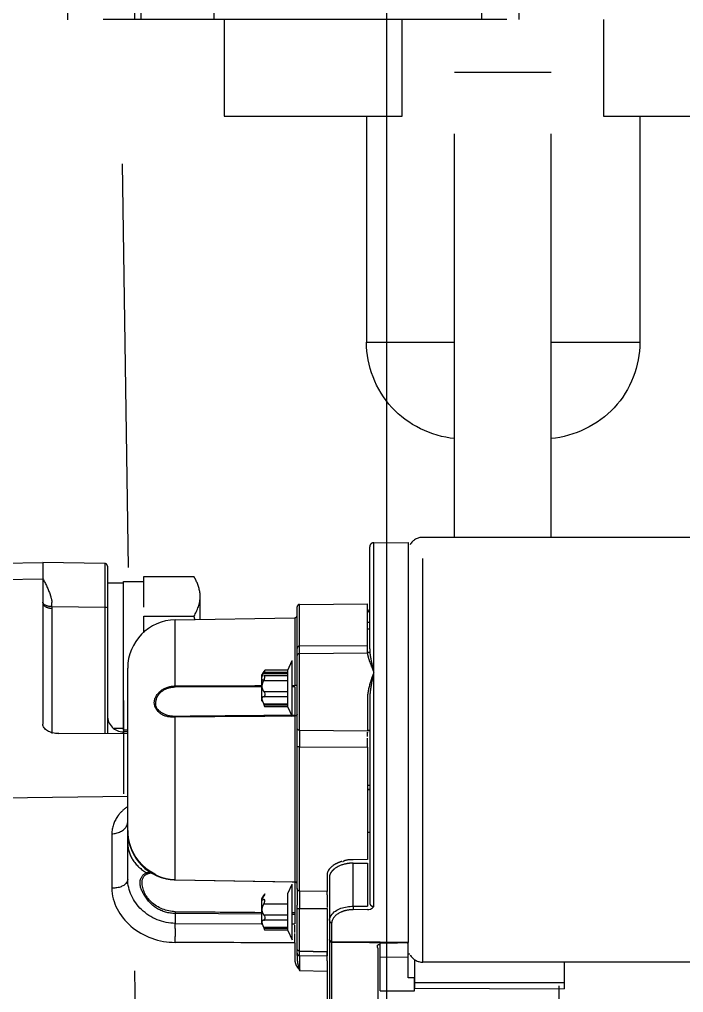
# Model space of a CAD drawing. Header units: millimetres. Extents: x 17886 to 18265, y -8727 to -7321.
# Drawn here: x 17967.596 to 17968.419, y -7872.688 to -7871.482 of the extents above; entities that cross this region are included whole.
import ezdxf

# ---------------------------------------------------------------- set-up
doc = ezdxf.new("R2010")
doc.units = ezdxf.units.MM
doc.linetypes.add('EPL_DASH', pattern=[1, 0.5, -0.5])
for name, color, linetype in [('09__COSM', 7, 'Continuous'), ('2630768_VG06DXF_CONTINUOUS_LINE', 7, 'Continuous'), ('3884027_DKREDXF_CONTINUOUS_LINE', 7, 'Continuous')]:
    doc.layers.add(name, color=color, linetype=linetype)
doc.layers.add('CRTANJE', color=4, linetype='Continuous', lineweight=30)

msp = doc.modelspace()

# ---------------------------------------------------------------- linework, layer by layer
at = {"layer": '09__COSM', "color": 2, "linetype": 'EPL_DASH'}
msp.add_line((17967.76159, -7874.16109), (17967.71776, -7871.24183), dxfattribs=at)
at = {"layer": '2630768_VG06DXF_CONTINUOUS_LINE', "color": 7, "linetype": 'EPL_DASH'}
msp.add_line((17967.65637, -7871.48274), (17967.65617, -7871.46946), dxfattribs=at)
at = {"layer": '3884027_DKREDXF_CONTINUOUS_LINE', "color": 7, "linetype": 'EPL_DASH'}
for p, q in [((17967.73866, -7871.46946), (17967.73866, -7871.48246)), ((17967.74676, -7871.46946), (17967.74676, -7871.48246)), ((17968.16898, -7871.46946), (17968.16898, -7871.48246)), ((17967.7502, -7872.21071), (17967.7502, -7872.17281)), ((17967.7252, -7872.36296), (17967.7252, -7872.17896)), ((17967.62519, -7872.20458), (17967.6252, -7872.20586)), ((17968.02742, -7872.26717), (17968.02742, -7872.20653)), ((17967.7502, -7872.24242), (17967.7502, -7872.22188)), ((17967.94083, -7872.26923), (17967.9404, -7872.27051)), ((17968.0304, -7872.26219), (17968.0304, -7872.26433)), ((17967.93411, -7872.34608), (17967.93411, -7872.27683)), ((17967.89897, -7872.29096), (17967.92865, -7872.29096)), ((17967.92865, -7872.31931), (17967.92865, -7872.28855)), ((17967.89665, -7872.30861), (17967.89665, -7872.29599)), ((17967.89897, -7872.29573), (17967.8997, -7872.2954)), ((17967.92865, -7872.29573), (17967.89897, -7872.29573)), ((17967.78935, -7872.30827), (17967.88809, -7872.30786)), ((17967.78935, -7872.30984), (17967.78935, -7872.30827)), ((17967.88807, -7872.30946), (17967.78935, -7872.30984)), ((17967.89665, -7872.30942), (17967.88807, -7872.30946)), ((17967.88809, -7872.30786), (17967.89664, -7872.30782)), ((17967.93411, -7872.30767), (17967.93745, -7872.30766)), ((17967.93745, -7872.30926), (17967.93411, -7872.30928)), ((17967.93887, -7872.30766), (17967.93745, -7872.30766)), ((17967.93745, -7872.30926), (17967.93745, -7872.34421)), ((17967.7254, -7872.32643), (17967.7254, -7872.44172)), ((17968.02742, -7872.32316), (17968.02742, -7872.36417)), ((17967.92865, -7872.33435), (17967.92865, -7872.33321)), ((17967.93745, -7872.34421), (17967.93745, -7872.34564)), ((17967.93888, -7872.34531), (17967.93745, -7872.34563)), ((17968.0304, -7872.36336), (17968.02761, -7872.3634)), ((17968.02743, -7872.37502), (17968.02743, -7872.37291)), ((17968.02742, -7872.38422), (17968.02742, -7872.52344)), ((17968.0274, -7872.44885), (17968.0274, -7872.46466)), ((17968.02742, -7872.52344), (17968.00985, -7872.52352)), ((17968.00987, -7872.52771), (17968.02745, -7872.52763)), ((17968.02745, -7872.52763), (17968.02745, -7872.57962)), ((17967.97742, -7872.54236), (17967.97742, -7872.56287)), ((17967.78935, -7872.5483), (17967.93416, -7872.55082)), ((17967.93411, -7872.6229), (17967.93411, -7872.55365)), ((17967.93416, -7872.55082), (17967.93745, -7872.55088)), ((17967.93745, -7872.5504), (17967.93745, -7872.58904)), ((17967.93887, -7872.55126), (17967.93745, -7872.55088)), ((17967.9404, -7872.55901), (17967.9404, -7872.57981)), ((17967.89897, -7872.56779), (17967.89943, -7872.56701)), ((17967.92865, -7872.59613), (17967.92865, -7872.56538)), ((17967.97743, -7872.5671), (17967.97743, -7872.5707)), ((17967.97743, -7872.57056), (17967.97743, -7872.57457)), ((17967.89897, -7872.57811), (17967.92865, -7872.57811)), ((17967.97743, -7872.57922), (17967.97742, -7872.58279)), ((17967.97743, -7872.57457), (17967.97743, -7872.57922)), ((17968.00987, -7872.5812), (17968.02769, -7872.58112)), ((17968.03464, -7872.58231), (17968.03535, -7872.58147)), ((17967.93745, -7872.59139), (17967.93745, -7872.60311)), ((17967.97742, -7872.58394), (17967.97742, -7872.6426)), ((17968.02772, -7872.58536), (17968.0099, -7872.58544)), ((17968.03108, -7872.58474), (17968.03263, -7872.58399)), ((17967.93745, -7872.60504), (17967.93745, -7872.60474)), ((17967.92865, -7872.61118), (17967.92865, -7872.61003)), ((17967.93746, -7872.62255), (17967.93746, -7872.6182)), ((17967.93745, -7872.62661), (17967.93746, -7872.62255)), ((17967.93745, -7872.62661), (17967.93745, -7872.64727)), ((17967.9804, -7872.6234), (17967.9804, -7872.62243)), ((17968.04027, -7872.62564), (17967.98337, -7872.62521)), ((17967.98337, -7872.6257), (17968.07671, -7872.62641)), ((17968.04318, -7872.62566), (17968.04027, -7872.62564)), ((17968.04317, -7872.64465), (17968.04317, -7872.62733)), ((17968.0779, -7872.62593), (17968.04318, -7872.62566)), ((17967.9404, -7872.6423), (17967.9404, -7872.64618)), ((17967.97747, -7872.65544), (17967.97745, -7872.66202)), ((17967.97749, -7872.6489), (17967.97747, -7872.65544)), ((17968.04315, -7872.68615), (17968.04315, -7872.64465)), ((17968.08625, -7872.68258), (17968.08625, -7872.64728)), ((17967.97745, -7872.66202), (17967.97745, -7872.74797)), ((17968.0854, -7872.66994), (17968.0779, -7872.67)), ((17968.0854, -7872.66994), (17968.0854, -7872.68635)), ((17968.0854, -7872.68635), (17968.04315, -7872.68659)), ((17968.08625, -7872.68258), (17968.27125, -7872.68369))]:
    msp.add_line(p, q, dxfattribs=at)
at = {"layer": '3884027_DKREDXF_CONTINUOUS_LINE', "color": 6, "linetype": 'EPL_DASH'}
for p, q in [((17967.83707, -7871.46946), (17967.83707, -7871.48246)), ((17968.2152, -7871.46946), (17968.2152, -7871.48246)), ((17970.20004, -7871.48246), (17967.5752, -7871.48246)), ((17967.85003, -7871.48246), (17967.85003, -7871.60246)), ((17968.07035, -7871.60246), (17968.07035, -7871.48246)), ((17968.1352, -7872.12412), (17968.1352, -7871.48246)), ((17968.2552, -7872.12412), (17968.2552, -7871.48246)), ((17968.32004, -7871.48246), (17968.32004, -7871.60246)), ((17968.1352, -7871.54762), (17968.2552, -7871.54762)), ((17967.85003, -7871.60246), (17968.07035, -7871.60246)), ((17968.02626, -7871.60246), (17968.02626, -7871.88246)), ((17968.32004, -7871.60246), (17968.6452, -7871.60246)), ((17968.36511, -7871.60246), (17968.36511, -7871.88246)), ((17968.02626, -7871.88246), (17968.1352, -7871.88246)), ((17968.2552, -7871.88246), (17968.36511, -7871.88246)), ((17968.09606, -7872.65044), (17968.09606, -7872.12412)), ((17968.51878, -7872.12412), (17968.09606, -7872.12412)), ((17968.0304, -7872.26219), (17968.0304, -7872.13572)), ((17968.03535, -7872.13072), (17968.0779, -7872.13035)), ((17968.03535, -7872.58147), (17968.03535, -7872.13072)), ((17968.0779, -7872.13035), (17968.0779, -7872.62593)), ((17967.5752, -7872.15616), (17967.6252, -7872.15528)), ((17967.6252, -7872.15528), (17967.6252, -7872.17557)), ((17967.70225, -7872.15663), (17967.6252, -7872.15528)), ((17967.70225, -7872.15663), (17967.70225, -7872.36683)), ((17967.7052, -7872.15964), (17967.7052, -7872.36681)), ((17967.7502, -7872.17281), (17967.81261, -7872.17281)), ((17967.5752, -7872.17628), (17967.62519, -7872.17557)), ((17967.7252, -7872.18096), (17967.7052, -7872.18096)), ((17967.7252, -7872.17896), (17967.7502, -7872.17896)), ((17967.8202, -7872.22572), (17967.8202, -7872.19735)), ((17967.6252, -7872.20586), (17967.6252, -7872.3555)), ((17967.94337, -7872.20726), (17968.02742, -7872.20653)), ((17967.94337, -7872.36353), (17967.94337, -7872.20726)), ((17967.63695, -7872.20987), (17967.70225, -7872.21045)), ((17967.63699, -7872.3672), (17967.63699, -7872.21197)), ((17967.9404, -7872.55901), (17967.9404, -7872.21026)), ((17967.7502, -7872.22188), (17967.81261, -7872.22188)), ((17967.78935, -7872.22626), (17967.93745, -7872.22367)), ((17967.78935, -7872.30827), (17967.78935, -7872.22626)), ((17967.93745, -7872.22367), (17967.93745, -7872.30766)), ((17968.0274, -7872.22915), (17968.03039, -7872.22913)), ((17968.02745, -7872.23753), (17968.03044, -7872.23752)), ((17967.94337, -7872.25869), (17968.02742, -7872.25796)), ((17967.94337, -7872.26804), (17968.02742, -7872.26717)), ((17968.03042, -7872.26679), (17968.02742, -7872.26681)), ((17967.92865, -7872.28855), (17967.93411, -7872.27683)), ((17967.7304, -7872.54765), (17967.7304, -7872.28625)), ((17967.89665, -7872.29499), (17967.89938, -7872.29025)), ((17967.89897, -7872.29096), (17967.89943, -7872.29019)), ((17967.89897, -7872.29221), (17967.92865, -7872.29221)), ((17967.92865, -7872.28884), (17967.9003, -7872.28884)), ((17967.89665, -7872.29599), (17967.89665, -7872.29499)), ((17967.89897, -7872.30128), (17967.92865, -7872.30128)), ((17967.92865, -7872.2954), (17967.89966, -7872.2954)), ((17967.89665, -7872.32693), (17967.89665, -7872.30861)), ((17967.89897, -7872.31496), (17967.92865, -7872.31496)), ((17967.89897, -7872.32177), (17967.8986, -7872.32175)), ((17967.92865, -7872.32175), (17967.89861, -7872.32175)), ((17967.89897, -7872.32177), (17967.89923, -7872.32177)), ((17967.92865, -7872.32177), (17967.89897, -7872.32177)), ((17967.92865, -7872.32178), (17967.89921, -7872.32178)), ((17967.90036, -7872.31962), (17967.90012, -7872.3209)), ((17967.92865, -7872.33321), (17967.92865, -7872.31931)), ((17968.0304, -7872.32382), (17968.0304, -7872.5777)), ((17967.92865, -7872.33069), (17967.89897, -7872.33069)), ((17967.89897, -7872.33194), (17967.89943, -7872.33272)), ((17967.92865, -7872.33194), (17967.89897, -7872.33194)), ((17967.92865, -7872.33406), (17967.9003, -7872.33406)), ((17967.92865, -7872.33435), (17967.93411, -7872.34608)), ((17967.78935, -7872.347), (17967.78935, -7872.3456)), ((17967.88809, -7872.34609), (17967.78935, -7872.347)), ((17967.78935, -7872.54831), (17967.78935, -7872.34701)), ((17967.88807, -7872.34468), (17967.89909, -7872.34458)), ((17967.9004, -7872.34598), (17967.88809, -7872.34609)), ((17967.89909, -7872.34458), (17967.92874, -7872.3443)), ((17967.92875, -7872.34572), (17967.9004, -7872.34598)), ((17967.92874, -7872.3443), (17967.93422, -7872.34425)), ((17967.93423, -7872.34567), (17967.92875, -7872.34572)), ((17967.93422, -7872.34425), (17967.93745, -7872.34421)), ((17967.93745, -7872.34564), (17967.93423, -7872.34567)), ((17967.93745, -7872.34563), (17967.93745, -7872.5504)), ((17967.7252, -7872.36096), (17967.71372, -7872.36096)), ((17967.72499, -7872.36669), (17967.72499, -7872.36508)), ((17967.7304, -7872.36513), (17967.72499, -7872.36508)), ((17968.02742, -7872.36417), (17967.94337, -7872.36353)), ((17967.94337, -7872.36353), (17967.94337, -7872.37044)), ((17967.64502, -7872.3672), (17967.7304, -7872.36665)), ((17967.94337, -7872.37044), (17967.94337, -7872.37664)), ((17967.94337, -7872.37664), (17967.94337, -7872.38367)), ((17967.94337, -7872.56264), (17967.94337, -7872.38367)), ((17967.94337, -7872.38367), (17968.02742, -7872.38422)), ((17968.0304, -7872.43171), (17968.02742, -7872.43166)), ((17968.02742, -7872.4361), (17968.0304, -7872.43615)), ((17968.02742, -7872.43634), (17968.0304, -7872.43638)), ((17967.73057, -7872.44503), (17967.5752, -7872.44724)), ((17967.71075, -7872.49133), (17967.71075, -7872.55891)), ((17968.02742, -7872.48926), (17968.0304, -7872.4893)), ((17968.00987, -7872.5812), (17968.00987, -7872.52771)), ((17967.9804, -7872.54495), (17967.9804, -7872.62243)), ((17967.78935, -7872.54831), (17967.93745, -7872.5509)), ((17967.92865, -7872.56538), (17967.93411, -7872.55365)), ((17967.89665, -7872.57181), (17967.89897, -7872.56779)), ((17967.97742, -7872.56287), (17967.94337, -7872.56264)), ((17967.94337, -7872.56543), (17967.94337, -7872.57032)), ((17967.94337, -7872.57032), (17967.94337, -7872.57671)), ((17967.89665, -7872.60375), (17967.89665, -7872.57181)), ((17967.9404, -7872.6393), (17967.9404, -7872.57981)), ((17967.94337, -7872.57671), (17967.94337, -7872.58378)), ((17967.78935, -7872.58791), (17967.78935, -7872.60238)), ((17967.89665, -7872.59106), (17967.78935, -7872.59019)), ((17967.88805, -7872.58867), (17967.89667, -7872.58874)), ((17967.89897, -7872.59179), (17967.92865, -7872.59179)), ((17967.93411, -7872.58901), (17967.93745, -7872.58904)), ((17967.93745, -7872.59139), (17967.93411, -7872.59136)), ((17967.94337, -7872.6423), (17967.94337, -7872.58378)), ((17967.94337, -7872.58378), (17967.97742, -7872.58394)), ((17967.78935, -7872.60238), (17967.89659, -7872.60291)), ((17967.89897, -7872.5986), (17967.8986, -7872.59857)), ((17967.92865, -7872.59857), (17967.89861, -7872.59857)), ((17967.89897, -7872.5986), (17967.89923, -7872.5986)), ((17967.92865, -7872.5986), (17967.89897, -7872.5986)), ((17967.92865, -7872.59861), (17967.89921, -7872.59861)), ((17967.90036, -7872.59645), (17967.90012, -7872.59773)), ((17967.92865, -7872.61003), (17967.92865, -7872.59613)), ((17967.93415, -7872.60309), (17967.93745, -7872.60311)), ((17967.98337, -7872.62521), (17967.98337, -7872.60147)), ((17967.92865, -7872.60751), (17967.89897, -7872.60751)), ((17967.89897, -7872.60876), (17967.89943, -7872.60954)), ((17967.92865, -7872.60876), (17967.89897, -7872.60876)), ((17967.92865, -7872.61089), (17967.9003, -7872.61089)), ((17967.92865, -7872.61118), (17967.93411, -7872.6229)), ((17967.93745, -7872.62661), (17967.9341, -7872.62659)), ((17967.9804, -7872.6234), (17967.9804, -7872.74455)), ((17967.98337, -7872.74685), (17967.98337, -7872.6257)), ((17968.05436, -7872.62702), (17968.04317, -7872.62733)), ((17968.0779, -7872.67), (17968.0779, -7872.62637)), ((17967.94082, -7872.63542), (17967.9404, -7872.63405)), ((17967.9404, -7872.6423), (17967.9404, -7872.63962)), ((17967.94337, -7872.6423), (17967.97742, -7872.6426)), ((17968.0402, -7872.63306), (17968.0402, -7872.7659)), ((17968.0779, -7872.64), (17968.07997, -7872.64)), ((17968.0779, -7872.64435), (17968.04317, -7872.64465)), ((17968.51878, -7872.65044), (17968.09606, -7872.65044)), ((17968.27125, -7872.65044), (17968.27125, -7872.68369)), ((17967.97745, -7872.66202), (17967.94335, -7872.6613)), ((17968.08625, -7872.67559), (17968.27125, -7872.67559)), ((17968.2652, -7873.15907), (17968.2652, -7872.67994))]:
    msp.add_line(p, q, dxfattribs=at)
at = {"layer": '3884027_DKREDXF_CONTINUOUS_LINE', "color": 7, "linetype": 'EPL_DASH'}
for points in [[(17967.63699, -7872.21197), (17967.63698, -7872.21127), (17967.63697, -7872.21057), (17967.63695, -7872.20987)], [(17967.94337, -7872.26804), (17967.94191, -7872.26837), (17967.94083, -7872.26923)], [(17967.9404, -7872.30777), (17967.93998, -7872.3077), (17967.93887, -7872.30766)], [(17967.9404, -7872.34314), (17967.93999, -7872.34441), (17967.93888, -7872.34531)], [(17967.75385, -7872.53973), (17967.75436, -7872.54027), (17967.75497, -7872.54066), (17967.75562, -7872.54085)], [(17967.9404, -7872.55384), (17967.93998, -7872.55234), (17967.93887, -7872.55126)], [(17967.90012, -7872.56654), (17967.89984, -7872.56723), (17967.89945, -7872.56808), (17967.89897, -7872.56904)], [(17967.89943, -7872.56701), (17967.89979, -7872.5664), (17967.90025, -7872.56572), (17967.90036, -7872.56579), (17967.90012, -7872.56654)], [(17968.02745, -7872.57962), (17968.02748, -7872.58013), (17968.02756, -7872.58063), (17968.02769, -7872.58112)], [(17968.03263, -7872.58399), (17968.03377, -7872.58315), (17968.03464, -7872.58231)], [(17967.93745, -7872.58904), (17967.93744, -7872.5903), (17967.93745, -7872.59085), (17967.93745, -7872.59139)], [(17968.02772, -7872.58536), (17968.0294, -7872.5852), (17968.03108, -7872.58474)], [(17967.9804, -7872.62243), (17967.9808, -7872.62381), (17967.98188, -7872.62483), (17967.98337, -7872.62521)], [(17967.9804, -7872.6234), (17967.9808, -7872.62454), (17967.98188, -7872.62538), (17967.98337, -7872.6257)]]:
    msp.add_lwpolyline(points, dxfattribs=at)
at = {"layer": '3884027_DKREDXF_CONTINUOUS_LINE', "color": 6, "linetype": 'EPL_DASH'}
for points in [[(17967.70225, -7872.21045), (17967.70373, -7872.21067), (17967.7048, -7872.21122), (17967.7052, -7872.21198)], [(17967.90012, -7872.28972), (17967.89984, -7872.29041), (17967.89945, -7872.29125), (17967.89897, -7872.29221)], [(17967.89943, -7872.29019), (17967.89979, -7872.28957), (17967.90025, -7872.28889), (17967.90034, -7872.28884)], [(17967.90034, -7872.28884), (17967.90036, -7872.28897), (17967.90012, -7872.28972)], [(17967.89897, -7872.31496), (17967.89976, -7872.31628), (17967.90024, -7872.31797), (17967.90036, -7872.31962)], [(17967.89923, -7872.32177), (17967.89946, -7872.32171), (17967.89984, -7872.3214), (17967.90012, -7872.3209)], [(17967.90012, -7872.33318), (17967.89984, -7872.33249), (17967.89945, -7872.33165), (17967.89897, -7872.33069)], [(17967.89943, -7872.33272), (17967.89979, -7872.33333), (17967.90025, -7872.33401), (17967.90034, -7872.33406)], [(17967.90034, -7872.33406), (17967.90036, -7872.33393), (17967.90012, -7872.33318)], [(17967.94337, -7872.36353), (17967.94191, -7872.36314), (17967.94082, -7872.36208), (17967.9404, -7872.36057)], [(17967.94337, -7872.38367), (17967.94191, -7872.38367), (17967.94083, -7872.3837), (17967.9404, -7872.38373)], [(17967.94337, -7872.56264), (17967.94191, -7872.56225), (17967.94082, -7872.56121), (17967.9404, -7872.55971)], [(17967.89897, -7872.59179), (17967.89976, -7872.59311), (17967.90024, -7872.59479), (17967.90036, -7872.59645)], [(17967.9404, -7872.58403), (17967.94078, -7872.58391), (17967.94182, -7872.58382), (17967.94337, -7872.58378)], [(17967.89923, -7872.5986), (17967.89946, -7872.59854), (17967.89984, -7872.59823), (17967.90012, -7872.59773)], [(17967.90012, -7872.61001), (17967.89984, -7872.60932), (17967.89945, -7872.60847), (17967.89897, -7872.60751)], [(17967.89943, -7872.60954), (17967.89979, -7872.61016), (17967.90025, -7872.61083), (17967.90034, -7872.61089)], [(17967.90034, -7872.61089), (17967.90036, -7872.61076), (17967.90012, -7872.61001)], [(17967.94337, -7872.63674), (17967.94192, -7872.63639), (17967.94082, -7872.63542)]]:
    msp.add_lwpolyline(points, dxfattribs=at)
for centre, radius, start, end in [((17968.09606, -7872.14228), 0.01816, 90, 150), ((17968.0354, -7872.13572), 0.005, 90.5, 180), ((17967.7022, -7872.15963), 0.003, 359.99962, 88.99999), ((17967.61794, -7872.20592), 0.01857, 347.56563, 2.7365), ((17967.9434, -7872.21026), 0.003, 90.50012, 180.01312), ((17967.9374, -7872.22067), 0.003, 271, 0), ((17967.7904, -7872.28625), 0.06, 91, 180.00002), ((17967.57587, -7872.29025), 0.24641, 15.15845, 16.10802), ((17967.9434, -7872.26169), 0.003, 90.50003, 180.00253), ((17967.7252, -7872.34508), 0.02, 180.00189, 269.40002), ((17967.75353, -7872.49525), 0.04383, 141.15642, 144.67973), ((17967.78901, -7872.48749), 0.05861, 180.00283, 182.95555), ((17967.7904, -7872.48832), 0.06, 179.99998, 269), ((17967.78981, -7872.48744), 0.05941, 182.96889, 195.1529), ((17967.78916, -7872.48759), 0.05875, 195.17178, 198.53764), ((17967.78952, -7872.48747), 0.05912, 198.53743, 201.90578), ((17967.78982, -7872.48735), 0.05945, 201.90908, 209.10046), ((17967.78984, -7872.48732), 0.05947, 209.11254, 217.35195), ((17967.79003, -7872.48717), 0.05972, 217.35359, 221.67616), ((17967.78994, -7872.48726), 0.0596, 221.6732, 227.84954), ((17967.79029, -7872.48684), 0.06014, 227.87192, 236.41034), ((17967.79029, -7872.48687), 0.06012, 236.39796, 243.52618), ((17967.9374, -7872.5539), 0.003, 0, 89), ((17967.90722, -7872.58519), 0.0106, 194.13625, 206.4509), ((17967.99288, -7872.60165), 0.00951, 169.49638, 178.93687), ((17967.9434, -7872.6393), 0.003, 179.99841, 269.49998), ((17968.09606, -7872.63228), 0.01816, 210, 270)]:
    msp.add_arc(centre, radius, start, end, dxfattribs=at)
at = {"layer": '3884027_DKREDXF_CONTINUOUS_LINE', "color": 7, "linetype": 'EPL_DASH'}
for centre, radius, start, end in [((17968.15421, -7872.15765), 0.13808, 205.27136, 206.21199), ((17967.75683, -7872.56413), 0.02458, 92.95896, 96.96682), ((17967.75706, -7872.56837), 0.02883, 89.80075, 92.9879), ((17967.76172, -7872.56583), 0.02571, 98.24927, 103.72257), ((17967.78119, -7872.51575), 0.03089, 242.27794, 245.20059), ((17967.78857, -7872.49766), 0.05044, 250.82591, 255.08279), ((17967.78979, -7872.4932), 0.05506, 255.05165, 259.53262), ((17967.79024, -7872.49061), 0.05769, 259.56095, 264.2382), ((17967.79039, -7872.48934), 0.05897, 264.20959, 268.98628), ((17967.20931, -7872.56633), 0.76812, 359.94288, 0.25788), ((17967.73651, -7872.60672), 0.20095, 0.14736, 0.47881), ((17965.60786, -7872.61188), 2.32961, 359.95003, 0.13972), ((17966.4538, -7872.61807), 1.48366, 359.9951, 0.11602), ((17965.97168, -7872.64262), 2.00582, 359.82077, 0.11773), ((17967.95484, -7872.64689), 0.01739, 181.25559, 195.85007)]:
    msp.add_arc(centre, radius, start, end, dxfattribs=at)
at = {"layer": '3884027_DKREDXF_CONTINUOUS_LINE', "color": 6, "linetype": 'EPL_DASH', "extrusion": (0, 0, -1)}
msp.add_ellipse((17967.6452, -7872.35527), major_axis=(-0.02, -0.00036), ratio=0.5962217, start_param=-1.5513445, end_param=0.0107251, dxfattribs=at)
at = {"layer": '3884027_DKREDXF_CONTINUOUS_LINE', "color": 7, "linetype": 'EPL_DASH', "extrusion": (0, 0, -1)}
for centre, start_param, end_param in [((17967.7502, -7872.27096), -1.5320475, -1.5218638), ((17967.7252, -7872.27096), -1.5809704, -1.5707963)]:
    msp.add_ellipse(centre, major_axis=(-0.51111, 0), ratio=0.18, start_param=start_param, end_param=end_param, dxfattribs=at)
at = {"layer": '3884027_DKREDXF_CONTINUOUS_LINE', "color": 6, "linetype": 'EPL_DASH'}
for points, knots in [([(17968.1352, -7872.00176), (17968.10647, -7871.99879), (17968.04898, -7871.97123), (17968.02626, -7871.91131), (17968.02626, -7871.88246)], [0, 0, 0, 0, 0.5002305, 1, 1, 1, 1]), ([(17968.36511, -7871.88246), (17968.36511, -7871.91147), (17968.34206, -7871.97175), (17968.28406, -7871.9989), (17968.2552, -7872.00179)], [0, 0, 0, 0, 0.5000009, 1, 1, 1, 1]), ([(17967.81533, -7872.17795), (17967.81491, -7872.17708), (17967.81403, -7872.17535), (17967.81309, -7872.17365), (17967.81261, -7872.17281)], [0, 0, 0, 0, 0.4964657, 1, 1, 1, 1]), ([(17967.89773, -7872.29481), (17967.89792, -7872.29437), (17967.89832, -7872.2935), (17967.89875, -7872.29264), (17967.89897, -7872.29221)], [0, 0, 0, 0, 0.4986291, 1, 1, 1, 1]), ([(17967.89665, -7872.29883), (17967.89665, -7872.29854), (17967.89671, -7872.29793), (17967.89686, -7872.29733), (17967.89695, -7872.29701)], [0, 0, 0, 0, 0.4644016, 1, 1, 1, 1]), ([(17967.89695, -7872.29701), (17967.89705, -7872.29665), (17967.89729, -7872.29591), (17967.89758, -7872.29519), (17967.89773, -7872.29481)], [0, 0, 0, 0, 0.482128, 1, 1, 1, 1]), ([(17967.78935, -7872.34701), (17967.78338, -7872.34706), (17967.77131, -7872.34599), (17967.75965, -7872.32903), (17967.77085, -7872.31162), (17967.7832, -7872.3083), (17967.78935, -7872.30827)], [0, 0, 0, 0, 0.2557013, 0.4838902, 0.736583, 1, 1, 1, 1]), ([(17967.78107, -7872.31095), (17967.77624, -7872.31229), (17967.76726, -7872.31752), (17967.76097, -7872.33918), (17967.7803, -7872.34561), (17967.78935, -7872.3456)], [0, 0, 0, 0, 0.2666085, 0.5188292, 1, 1, 1, 1]), ([(17967.89665, -7872.30861), (17967.89665, -7872.30941), (17967.89686, -7872.31096), (17967.8974, -7872.31242), (17967.89773, -7872.31309)], [0, 0, 0, 0, 0.5157249, 1, 1, 1, 1]), ([(17967.89773, -7872.31309), (17967.89791, -7872.31344), (17967.89828, -7872.31409), (17967.89874, -7872.3147), (17967.89897, -7872.31496)], [0, 0, 0, 0, 0.526348, 1, 1, 1, 1]), ([(17967.8986, -7872.32175), (17967.8981, -7872.32176), (17967.89694, -7872.32226), (17967.89665, -7872.32347), (17967.89665, -7872.32407)], [0, 0, 0, 0, 0.4529633, 1, 1, 1, 1]), ([(17967.89665, -7872.32407), (17967.89665, -7872.32436), (17967.89671, -7872.32497), (17967.89686, -7872.32557), (17967.89695, -7872.32589)], [0, 0, 0, 0, 0.4644016, 1, 1, 1, 1]), ([(17967.89695, -7872.32589), (17967.89705, -7872.32625), (17967.89729, -7872.32699), (17967.89758, -7872.32772), (17967.89773, -7872.32809)], [0, 0, 0, 0, 0.482128, 1, 1, 1, 1]), ([(17967.89773, -7872.32809), (17967.89792, -7872.32853), (17967.89832, -7872.3294), (17967.89875, -7872.33026), (17967.89897, -7872.33069)], [0, 0, 0, 0, 0.4986291, 1, 1, 1, 1]), ([(17967.72929, -7872.48154), (17967.72964, -7872.48084), (17967.73018, -7872.47938), (17967.73039, -7872.47784), (17967.7304, -7872.47709)], [0, 0, 0, 0, 0.5113412, 1, 1, 1, 1]), ([(17967.78935, -7872.59019), (17967.78132, -7872.59012), (17967.76478, -7872.5857), (17967.75042, -7872.56857), (17967.7428, -7872.55061), (17967.75013, -7872.54054), (17967.75385, -7872.53973)], [0, 0, 0, 0, 0.3110096, 0.6142311, 0.8526287, 1, 1, 1, 1]), ([(17967.75445, -7872.5412), (17967.75464, -7872.54113), (17967.75503, -7872.54101), (17967.75542, -7872.5409), (17967.75562, -7872.54085)], [0, 0, 0, 0, 0.4933963, 1, 1, 1, 1]), ([(17967.7304, -7872.54765), (17967.7304, -7872.54913), (17967.72715, -7872.55705), (17967.71726, -7872.55885), (17967.71075, -7872.55891)], [0, 0, 0, 0, 0.184868, 1, 1, 1, 1]), ([(17967.71075, -7872.55891), (17967.71075, -7872.57637), (17967.73144, -7872.61329), (17967.76976, -7872.62587), (17967.78935, -7872.62596)], [0, 0, 0, 0, 0.4713377, 1, 1, 1, 1]), ([(17967.78935, -7872.60238), (17967.77426, -7872.60235), (17967.74455, -7872.59055), (17967.7304, -7872.56142), (17967.7304, -7872.54765)], [0, 0, 0, 0, 0.5228491, 1, 1, 1, 1]), ([(17967.78935, -7872.58791), (17967.77872, -7872.58755), (17967.75837, -7872.58027), (17967.74811, -7872.56032), (17967.74826, -7872.5512)], [0, 0, 0, 0, 0.5383481, 1, 1, 1, 1]), ([(17967.94337, -7872.56264), (17967.94337, -7872.563), (17967.94337, -7872.56393), (17967.94337, -7872.56486), (17967.94337, -7872.56543)], [0, 0, 0, 0, 0.3962446, 1, 1, 1, 1]), ([(17967.89695, -7872.58298), (17967.89685, -7872.58338), (17967.8967, -7872.5842), (17967.89665, -7872.58503), (17967.89665, -7872.58544)], [0, 0, 0, 0, 0.5055169, 1, 1, 1, 1]), ([(17967.89773, -7872.58054), (17967.89757, -7872.58094), (17967.89727, -7872.58174), (17967.89704, -7872.58256), (17967.89695, -7872.58298)], [0, 0, 0, 0, 0.4973691, 1, 1, 1, 1]), ([(17967.89897, -7872.57811), (17967.89874, -7872.57848), (17967.89829, -7872.57928), (17967.89791, -7872.58011), (17967.89773, -7872.58054)], [0, 0, 0, 0, 0.481677, 1, 1, 1, 1]), ([(17967.9804, -7872.59896), (17967.9804, -7872.59667), (17967.98536, -7872.58473), (17968.00004, -7872.58126), (17968.00987, -7872.5812)], [0, 0, 0, 0, 0.1890645, 1, 1, 1, 1]), ([(17967.89665, -7872.58544), (17967.89665, -7872.58584), (17967.8967, -7872.58663), (17967.89685, -7872.5874), (17967.89695, -7872.58778)], [0, 0, 0, 0, 0.505469, 1, 1, 1, 1]), ([(17967.89773, -7872.58991), (17967.89791, -7872.59027), (17967.89828, -7872.59092), (17967.89874, -7872.59152), (17967.89897, -7872.59179)], [0, 0, 0, 0, 0.526348, 1, 1, 1, 1]), ([(17968.00167, -7872.58631), (17967.99932, -7872.5868), (17967.99207, -7872.58896), (17967.9845, -7872.59465), (17967.98353, -7872.59992)], [0, 0, 0, 0, 0.3097322, 1, 1, 1, 1]), ([(17967.78935, -7872.62596), (17967.78944, -7872.61973), (17967.78947, -7872.61187), (17967.78938, -7872.60401), (17967.78935, -7872.60238)], [0, 0, 0, 0, 0.7932528, 1, 1, 1, 1]), ([(17967.8986, -7872.59858), (17967.8981, -7872.59859), (17967.89694, -7872.59909), (17967.89665, -7872.6003), (17967.89665, -7872.6009)], [0, 0, 0, 0, 0.4529633, 1, 1, 1, 1]), ([(17967.89665, -7872.6009), (17967.89665, -7872.60119), (17967.89671, -7872.6018), (17967.89686, -7872.6024), (17967.89695, -7872.60272)], [0, 0, 0, 0, 0.4644016, 1, 1, 1, 1]), ([(17967.89695, -7872.60272), (17967.89705, -7872.60308), (17967.89729, -7872.60382), (17967.89758, -7872.60454), (17967.89773, -7872.60491)], [0, 0, 0, 0, 0.482128, 1, 1, 1, 1]), ([(17967.89773, -7872.60491), (17967.89792, -7872.60535), (17967.89832, -7872.60623), (17967.89875, -7872.60709), (17967.89897, -7872.60751)], [0, 0, 0, 0, 0.4986291, 1, 1, 1, 1]), ([(17967.9804, -7872.59896), (17967.9804, -7872.59962), (17967.98116, -7872.60103), (17967.98263, -7872.60147), (17967.98337, -7872.60147)], [0, 0, 0, 0, 0.4672398, 1, 1, 1, 1]), ([(17967.94329, -7872.64226), (17967.94329, -7872.64318), (17967.9433, -7872.64512), (17967.9433, -7872.64706), (17967.9433, -7872.64808)], [0, 0, 0, 0, 0.4758175, 1, 1, 1, 1]), ([(17967.9433, -7872.64808), (17967.9433, -7872.64916), (17967.94331, -7872.65136), (17967.94331, -7872.65356), (17967.94332, -7872.65467)], [0, 0, 0, 0, 0.4947339, 1, 1, 1, 1]), ([(17967.94332, -7872.65467), (17967.94332, -7872.6558), (17967.94333, -7872.65801), (17967.94334, -7872.66022), (17967.94335, -7872.6613)], [0, 0, 0, 0, 0.5123579, 1, 1, 1, 1])]:
    msp.add_open_spline(points, degree=3, knots=knots, dxfattribs=at)
for points in [[(17967.62519, -7872.17557), (17967.625, -7872.18524), (17967.6252, -7872.19491), (17967.62519, -7872.20458)], [(17967.6252, -7872.17557), (17967.62885, -7872.18174), (17967.63201, -7872.18828), (17967.63417, -7872.19512)], [(17967.8202, -7872.19735), (17967.8202, -7872.19068), (17967.81821, -7872.18396), (17967.81533, -7872.17795)], [(17967.63417, -7872.19512), (17967.6352, -7872.19835), (17967.63633, -7872.20164), (17967.63648, -7872.20504)], [(17967.81261, -7872.22188), (17967.81689, -7872.21447), (17967.8202, -7872.20591), (17967.8202, -7872.19735)], [(17967.78935, -7872.30984), (17967.78657, -7872.30988), (17967.78376, -7872.31021), (17967.78107, -7872.31095)], [(17967.78935, -7872.3456), (17967.82226, -7872.34529), (17967.85517, -7872.34499), (17967.88807, -7872.34468)], [(17967.73035, -7872.45765), (17967.72629, -7872.46051), (17967.72251, -7872.46389), (17967.71939, -7872.46776)], [(17967.71777, -7872.46991), (17967.71343, -7872.47604), (17967.71075, -7872.48382), (17967.71075, -7872.49133)], [(17967.71075, -7872.49133), (17967.71774, -7872.49124), (17967.72622, -7872.48782), (17967.72929, -7872.48154)], [(17967.7304, -7872.50324), (17967.7304, -7872.51028), (17967.73272, -7872.51753), (17967.7365, -7872.52346)], [(17967.7365, -7872.52346), (17967.74077, -7872.53014), (17967.74702, -7872.53571), (17967.75385, -7872.53973)], [(17967.74826, -7872.5512), (17967.74825, -7872.54728), (17967.75074, -7872.54247), (17967.75445, -7872.5412)], [(17967.78935, -7872.58791), (17967.82225, -7872.58814), (17967.85515, -7872.58841), (17967.88805, -7872.58867)], [(17968.0099, -7872.58544), (17968.00714, -7872.58547), (17968.00437, -7872.58574), (17968.00167, -7872.58631)], [(17967.9341, -7872.62659), (17967.88585, -7872.62639), (17967.8376, -7872.62617), (17967.78935, -7872.62596)], [(17968.07671, -7872.62641), (17968.06926, -7872.62661), (17968.06181, -7872.62681), (17968.05436, -7872.62702)], [(17967.94337, -7872.63674), (17967.94715, -7872.63681), (17967.95093, -7872.63685), (17967.95471, -7872.63692)], [(17967.95471, -7872.63692), (17967.95849, -7872.637), (17967.96228, -7872.6371), (17967.96606, -7872.63718)], [(17967.96606, -7872.63718), (17967.96985, -7872.63725), (17967.97364, -7872.6373), (17967.97742, -7872.63737)]]:
    msp.add_open_spline(points, degree=3, dxfattribs=at)
at = {"layer": '3884027_DKREDXF_CONTINUOUS_LINE', "color": 7, "linetype": 'EPL_DASH'}
for points, knots in [([(17967.62635, -7872.20672), (17967.62604, -7872.2064), (17967.62553, -7872.20575), (17967.62525, -7872.20496), (17967.62519, -7872.20458)], [0, 0, 0, 0, 0.5294054, 1, 1, 1, 1]), ([(17967.63234, -7872.21143), (17967.6331, -7872.2116), (17967.63464, -7872.21186), (17967.6362, -7872.21196), (17967.63699, -7872.21197)], [0, 0, 0, 0, 0.4958428, 1, 1, 1, 1]), ([(17968.02935, -7872.21659), (17968.02908, -7872.21603), (17968.02859, -7872.21496), (17968.02815, -7872.21388), (17968.02796, -7872.21336)], [0, 0, 0, 0, 0.5325696, 1, 1, 1, 1]), ([(17968.02742, -7872.26683), (17968.02747, -7872.26779), (17968.02773, -7872.26983), (17968.02821, -7872.27182), (17968.02851, -7872.27286)], [0, 0, 0, 0, 0.4690928, 1, 1, 1, 1]), ([(17967.89897, -7872.29096), (17967.89852, -7872.29174), (17967.89774, -7872.29313), (17967.89702, -7872.29457), (17967.8968, -7872.29524)], [0, 0, 0, 0, 0.5612045, 1, 1, 1, 1]), ([(17967.8968, -7872.29524), (17967.89676, -7872.29537), (17967.89668, -7872.29562), (17967.89665, -7872.29587), (17967.89665, -7872.29599)], [0, 0, 0, 0, 0.5570082, 1, 1, 1, 1]), ([(17967.8986, -7872.30115), (17967.8981, -7872.30114), (17967.89694, -7872.30064), (17967.89665, -7872.29943), (17967.89665, -7872.29883)], [0, 0, 0, 0, 0.4529633, 1, 1, 1, 1]), ([(17967.89773, -7872.30372), (17967.89757, -7872.30411), (17967.89727, -7872.30491), (17967.89704, -7872.30573), (17967.89695, -7872.30615)], [0, 0, 0, 0, 0.4973691, 1, 1, 1, 1]), ([(17967.89897, -7872.30128), (17967.89874, -7872.30166), (17967.89829, -7872.30245), (17967.89791, -7872.30328), (17967.89773, -7872.30372)], [0, 0, 0, 0, 0.481677, 1, 1, 1, 1]), ([(17967.89958, -7872.2996), (17967.89952, -7872.29992), (17967.89936, -7872.30049), (17967.89912, -7872.30105), (17967.89897, -7872.30128)], [0, 0, 0, 0, 0.5334972, 1, 1, 1, 1]), ([(17967.89952, -7872.29582), (17967.8998, -7872.29628), (17967.89983, -7872.29763), (17967.89974, -7872.29888), (17967.89958, -7872.2996)], [0, 0, 0, 0, 0.4148334, 1, 1, 1, 1]), ([(17967.89695, -7872.30615), (17967.89685, -7872.30656), (17967.8967, -7872.30737), (17967.89665, -7872.3082), (17967.89665, -7872.30861)], [0, 0, 0, 0, 0.5055169, 1, 1, 1, 1]), ([(17968.02743, -7872.3655), (17968.02743, -7872.36548), (17968.02741, -7872.36526), (17968.02742, -7872.36579), (17968.02742, -7872.36596)], [0, 0, 0, 0, 0.0934514, 1, 1, 1, 1]), ([(17968.03139, -7872.36383), (17968.03072, -7872.36383), (17968.0294, -7872.36386), (17968.02808, -7872.3639), (17968.02742, -7872.36393)], [0, 0, 0, 0, 0.5026089, 1, 1, 1, 1]), ([(17968.02743, -7872.37105), (17968.02743, -7872.36989), (17968.02743, -7872.36804), (17968.02743, -7872.36619), (17968.02743, -7872.3655)], [0, 0, 0, 0, 0.6252536, 1, 1, 1, 1]), ([(17967.9956, -7872.52567), (17967.99303, -7872.52647), (17967.98544, -7872.52948), (17967.97743, -7872.53661), (17967.97742, -7872.54236)], [0, 0, 0, 0, 0.319131, 1, 1, 1, 1]), ([(17968.00021, -7872.5245), (17967.99958, -7872.52469), (17967.99836, -7872.52516), (17967.99723, -7872.52585), (17967.99672, -7872.52624)], [0, 0, 0, 0, 0.5062994, 1, 1, 1, 1]), ([(17967.76151, -7872.54015), (17967.76094, -7872.54014), (17967.75978, -7872.54017), (17967.75862, -7872.5403), (17967.75803, -7872.54039)], [0, 0, 0, 0, 0.4845911, 1, 1, 1, 1]), ([(17967.76349, -7872.54068), (17967.76363, -7872.54093), (17967.76418, -7872.54145), (17967.76478, -7872.54188), (17967.76515, -7872.54212)], [0, 0, 0, 0, 0.3920709, 1, 1, 1, 1]), ([(17967.76515, -7872.54212), (17967.76541, -7872.54229), (17967.76595, -7872.54262), (17967.76652, -7872.54293), (17967.76682, -7872.54309)], [0, 0, 0, 0, 0.4712047, 1, 1, 1, 1]), ([(17967.76823, -7872.54379), (17967.76882, -7872.54406), (17967.77006, -7872.5446), (17967.77133, -7872.54507), (17967.772, -7872.5453)], [0, 0, 0, 0, 0.4794047, 1, 1, 1, 1]), ([(17967.98055, -7872.54341), (17967.9805, -7872.54367), (17967.98042, -7872.54418), (17967.9804, -7872.54469), (17967.9804, -7872.54495)], [0, 0, 0, 0, 0.5062244, 1, 1, 1, 1]), ([(17967.98182, -7872.54013), (17967.98151, -7872.54066), (17967.98099, -7872.54172), (17967.98066, -7872.54286), (17967.98055, -7872.54341)], [0, 0, 0, 0, 0.5185558, 1, 1, 1, 1]), ([(17967.98597, -7872.53542), (17967.98511, -7872.53612), (17967.98358, -7872.53757), (17967.98232, -7872.53927), (17967.98182, -7872.54013)], [0, 0, 0, 0, 0.527942, 1, 1, 1, 1]), ([(17967.89897, -7872.56779), (17967.89852, -7872.56857), (17967.89774, -7872.56996), (17967.89702, -7872.5714), (17967.8968, -7872.57207)], [0, 0, 0, 0, 0.5612045, 1, 1, 1, 1]), ([(17967.89773, -7872.57164), (17967.89792, -7872.5712), (17967.89832, -7872.57033), (17967.89875, -7872.56947), (17967.89897, -7872.56904)], [0, 0, 0, 0, 0.498629, 1, 1, 1, 1]), ([(17967.8968, -7872.57207), (17967.89676, -7872.5722), (17967.89668, -7872.57245), (17967.89665, -7872.5727), (17967.89665, -7872.57281)], [0, 0, 0, 0, 0.5570082, 1, 1, 1, 1]), ([(17967.89665, -7872.57281), (17967.89665, -7872.57295), (17967.8967, -7872.57324), (17967.89697, -7872.57336), (17967.89709, -7872.57338)], [0, 0, 0, 0, 0.5331713, 1, 1, 1, 1]), ([(17967.89709, -7872.57338), (17967.89719, -7872.57339), (17967.89741, -7872.57338), (17967.89762, -7872.57332), (17967.89773, -7872.57328)], [0, 0, 0, 0, 0.4494069, 1, 1, 1, 1]), ([(17967.89773, -7872.57328), (17967.89794, -7872.57321), (17967.89837, -7872.57299), (17967.89877, -7872.57272), (17967.89897, -7872.57255)], [0, 0, 0, 0, 0.4553366, 1, 1, 1, 1]), ([(17967.89897, -7872.57255), (17967.89929, -7872.5723), (17967.90031, -7872.57451), (17967.89979, -7872.57547), (17967.89958, -7872.57643)], [0, 0, 0, 0, 0.291913, 1, 1, 1, 1]), ([(17967.89958, -7872.57643), (17967.89952, -7872.57674), (17967.89936, -7872.57732), (17967.89912, -7872.57787), (17967.89897, -7872.57811)], [0, 0, 0, 0, 0.5334973, 1, 1, 1, 1]), ([(17968.00987, -7872.5812), (17968.00987, -7872.58193), (17968.00987, -7872.58335), (17968.00988, -7872.58476), (17968.0099, -7872.58544)], [0, 0, 0, 0, 0.5186891, 1, 1, 1, 1]), ([(17968.0304, -7872.5777), (17968.0304, -7872.57838), (17968.03121, -7872.57983), (17968.03248, -7872.58068), (17968.03324, -7872.58101)], [0, 0, 0, 0, 0.4531618, 1, 1, 1, 1]), ([(17968.03324, -7872.58101), (17968.03357, -7872.58116), (17968.03427, -7872.58139), (17968.035, -7872.58148), (17968.03535, -7872.58147)], [0, 0, 0, 0, 0.5061321, 1, 1, 1, 1]), ([(17968.0402, -7872.63306), (17968.0402, -7872.63197), (17968.0389, -7872.62967), (17968.04162, -7872.62831), (17968.04258, -7872.62851)], [0, 0, 0, 0, 0.5256457, 1, 1, 1, 1]), ([(17967.93811, -7872.65164), (17967.93834, -7872.65245), (17967.93892, -7872.65405), (17967.93976, -7872.65553), (17967.94024, -7872.65623)], [0, 0, 0, 0, 0.4999279, 1, 1, 1, 1]), ([(17967.9404, -7872.64618), (17967.9404, -7872.64696), (17967.94049, -7872.64853), (17967.9407, -7872.65009), (17967.94084, -7872.65086)], [0, 0, 0, 0, 0.4984668, 1, 1, 1, 1]), ([(17967.94084, -7872.65086), (17967.94099, -7872.65174), (17967.94134, -7872.65345), (17967.94175, -7872.65515), (17967.94196, -7872.65598)], [0, 0, 0, 0, 0.5081955, 1, 1, 1, 1]), ([(17967.94024, -7872.65623), (17967.94076, -7872.65699), (17967.94195, -7872.65841), (17967.94342, -7872.65954), (17967.94422, -7872.66002)], [0, 0, 0, 0, 0.4957678, 1, 1, 1, 1]), ([(17967.94196, -7872.65598), (17967.94214, -7872.65671), (17967.9425, -7872.65811), (17967.94283, -7872.65951), (17967.94297, -7872.66018)], [0, 0, 0, 0, 0.5226984, 1, 1, 1, 1])]:
    msp.add_open_spline(points, degree=3, knots=knots, dxfattribs=at)
for points in [[(17967.6252, -7872.20586), (17967.6252, -7872.20888), (17967.6294, -7872.21077), (17967.63234, -7872.21143)], [(17967.63695, -7872.20987), (17967.63326, -7872.20995), (17967.62891, -7872.20937), (17967.62635, -7872.20672)], [(17968.0304, -7872.26433), (17968.0304, -7872.2668), (17968.03072, -7872.26926), (17968.03112, -7872.27169)], [(17968.02851, -7872.27286), (17968.02928, -7872.27561), (17968.03031, -7872.27829), (17968.03132, -7872.28096)], [(17968.03112, -7872.27169), (17968.03162, -7872.27472), (17968.03226, -7872.27773), (17968.03292, -7872.28074)], [(17968.03132, -7872.28096), (17968.03264, -7872.28447), (17968.03397, -7872.28796), (17968.03535, -7872.29144)], [(17968.03292, -7872.28074), (17968.03371, -7872.28431), (17968.03454, -7872.28787), (17968.03535, -7872.29144)], [(17968.03535, -7872.29144), (17968.03385, -7872.29522), (17968.03252, -7872.29908), (17968.03131, -7872.30296)], [(17968.03535, -7872.29144), (17968.03452, -7872.29524), (17968.03367, -7872.29903), (17968.03292, -7872.30284)], [(17968.03131, -7872.30296), (17968.02926, -7872.30951), (17968.02759, -7872.31631), (17968.02742, -7872.32316)], [(17968.03292, -7872.30284), (17968.03157, -7872.30975), (17968.0304, -7872.31678), (17968.0304, -7872.32382)], [(17968.02742, -7872.38422), (17968.02743, -7872.38116), (17968.02743, -7872.37809), (17968.02743, -7872.37502)], [(17968.00068, -7872.5287), (17967.99541, -7872.52983), (17967.99013, -7872.53198), (17967.98597, -7872.53542)], [(17968.00985, -7872.52352), (17968.00662, -7872.52354), (17968.0033, -7872.52355), (17968.00021, -7872.5245)], [(17968.00987, -7872.52771), (17968.00679, -7872.52773), (17968.0037, -7872.52805), (17968.00068, -7872.5287)]]:
    msp.add_open_spline(points, degree=3, dxfattribs=at)
at = {"layer": 'CRTANJE', "lineweight": 30}
msp.add_lwpolyline([(17970.15118, -7879.70246), (17970.15118, -7855.01246), (17968.05118, -7855.01246), (17968.05118, -7879.70246)], close=True, dxfattribs=at)

doc.saveas('drawing.dxf')
